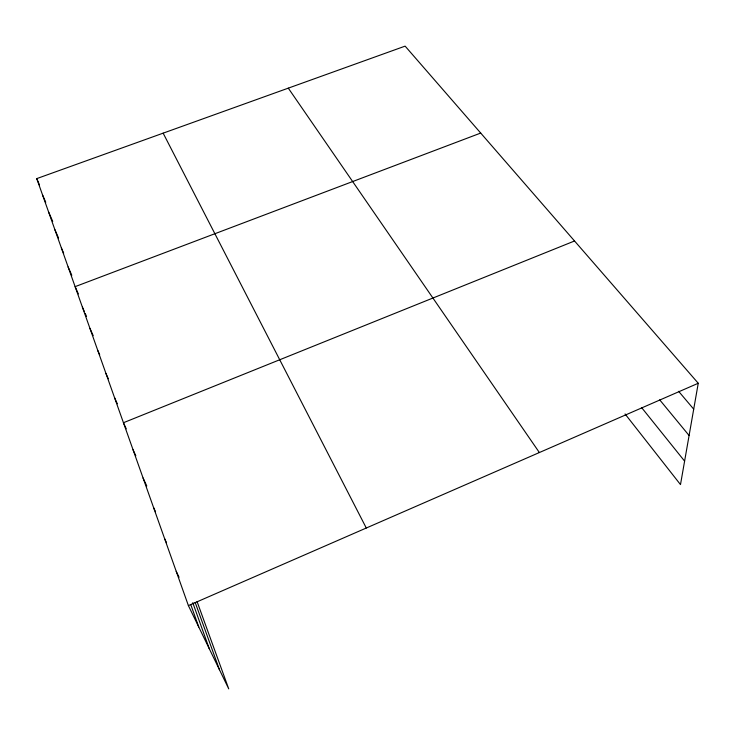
<?xml version="1.0" encoding="UTF-8"?>
<svg xmlns="http://www.w3.org/2000/svg" width="735" height="735" viewBox="0 0 735 735"><rect width="100%" height="100%" fill="white"/><g stroke="black" fill="none" stroke-linecap="round" stroke-linejoin="round"><path stroke-width="1.1" d="M197.063 601.542L228.732 688.87L188.39 605.594L36.75 178.614L405.123 46.13L698.25 383.257L680.491 484.595L625.062 413.952M188.39 605.594L698.25 383.257M574.54 240.979L123.443 422.726L126.245 428.836M480.708 133.063L75.117 286.65L78.351 293.936M678.625 391.323L693.711 409.147M659.727 399.868L689.09 435.506M641.664 407.64L684.597 461.121M288.295 88.145L539.371 452.539M163.142 133.154L366.287 528.015M176.207 571.288L179.064 577.269M164.622 538.672L166.542 542.724M153.587 507.609L155.526 511.725M143.077 477.989L146.789 485.982M133.035 449.728L135.828 455.783M114.541 397.644L117.334 403.791M105.996 373.6L108.33 378.755M97.81 350.54L99.675 354.674M89.946 328.398L93.198 335.656M82.384 307.111L84.24 311.272M85.168 313.349L86.565 316.473M61.382 247.98L63.679 253.18M68.125 266.952L71.809 275.276M54.895 229.697L58.552 238.011M42.584 195.051L45.754 202.3M48.629 212.066L52.727 221.41M36.75 178.614L39.451 184.816M195.179 602.461L219.453 669.723M192.763 602.728L209.282 648.729M190.843 604.822L198.772 627.019"/></g></svg>
